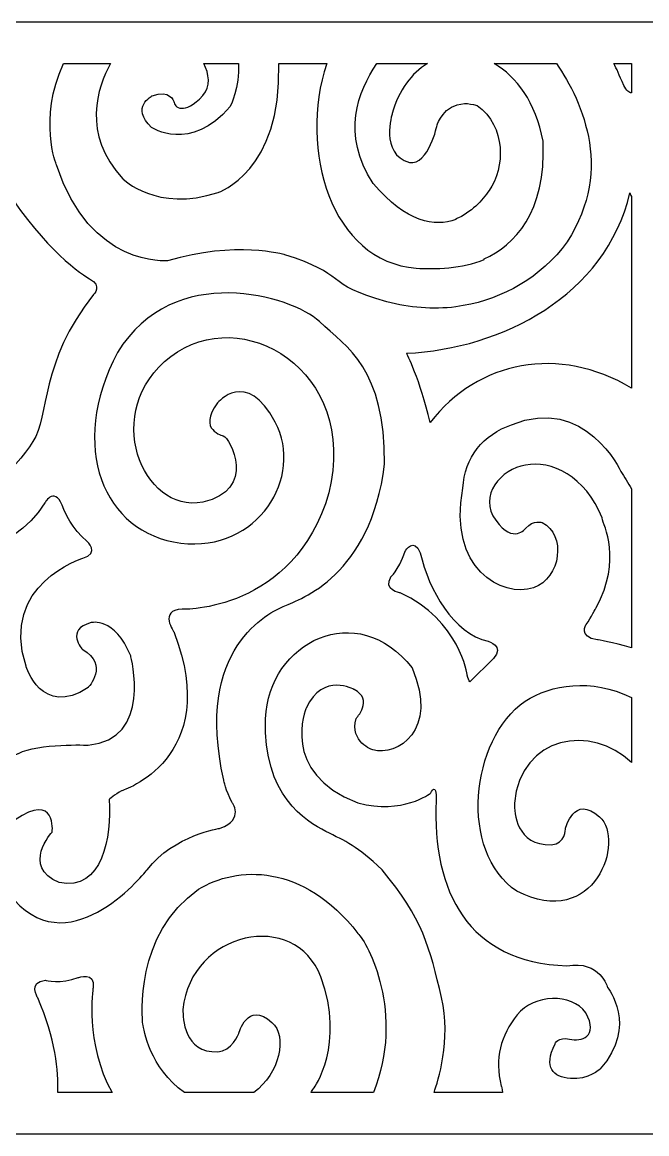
# Model space of a CAD drawing. Header units: centimetres. Extents: x -27.5 to -6.6, y -9.5 to -4.5.
# Drawn here: x -16.399 to -13.6, y -9.5 to -4.522 of the extents above; entities that cross this region are included whole.
import ezdxf

# ---------------------------------------------------------------- set-up
doc = ezdxf.new("R2010")
doc.units = ezdxf.units.CM
doc.header["$MEASUREMENT"] = 0
doc.layers.add('layer 1', color=7, linetype='Continuous')

msp = doc.modelspace()

# ---------------------------------------------------------------- linework, layer by layer
at = {"layer": 'layer 1', "color": 250}
for points, knots in [([(-27.5, -4.52225), (-27.5, -4.52225), (-20.5229, -4.52225), (-20.5229, -4.52225), (-20.5229, -4.52225), (-20.5229, -4.52225), (-13.5458, -4.52225), (-13.5458, -4.52225), (-13.5458, -4.52225), (-13.5458, -4.52225), (-13.5458, -4.52225), (-13.5458, -4.52225), (-13.5458, -4.52225), (-13.5458, -4.52225), (-6.5687, -4.52225), (-6.5687, -4.52225), (-6.5687, -4.52225), (-6.5687, -4.52225), (-6.5687, -9.5), (-6.5687, -9.5), (-6.5687, -9.5), (-6.5687, -9.5), (-13.5458, -9.5), (-13.5458, -9.5), (-13.5458, -9.5), (-13.5458, -9.5), (-13.5458, -9.5), (-13.5458, -9.5), (-13.5458, -9.5), (-13.5458, -9.5), (-20.5229, -9.5), (-20.5229, -9.5), (-20.5229, -9.5), (-20.5229, -9.5), (-27.5, -9.5), (-27.5, -9.5), (-27.5, -9.5), (-27.5, -9.5), (-27.5, -4.52225), (-27.5, -4.52225)], [0, 0, 0, 0, 0.0909091, 0.0909091, 0.0909091, 0.0909091, 0.1818182, 0.1818182, 0.1818182, 0.1818182, 0.2727273, 0.2727273, 0.2727273, 0.2727273, 0.3636364, 0.3636364, 0.3636364, 0.3636364, 0.4545455, 0.4545455, 0.4545455, 0.4545455, 0.5454545, 0.5454545, 0.5454545, 0.5454545, 0.6363636, 0.6363636, 0.6363636, 0.6363636, 0.7272727, 0.7272727, 0.7272727, 0.7272727, 0.8181818, 0.8181818, 0.8181818, 0.8181818, 1, 1, 1, 1]), ([(-16.21427, -4.70776), (-16.3283, -4.95972), (-16.2455, -5.16086), (-16.2455, -5.16086), (-16.2455, -5.16086), (-16.09474, -5.62289), (-15.74768, -5.59043), (-15.74768, -5.59043), (-15.74768, -5.59043), (-15.44379, -5.49984), (-15.22236, -5.56325), (-15.22236, -5.56325), (-15.22236, -5.56325), (-14.94204, -5.64932), (-15.0504, -5.69688), (-14.76537, -5.77388), (-14.76537, -5.77388), (-14.66304, -5.80153), (-14.55799, -5.80931), (-14.45609, -5.79693), (-14.45609, -5.79693), (-14.45609, -5.79693), (-14.45609, -5.7964), (-14.45609, -5.7964), (-14.45609, -5.7964), (-14.27608, -5.7733), (-14.10625, -5.68717), (-13.97914, -5.5362), (-13.97914, -5.5362), (-13.73748, -5.20406), (-13.88775, -4.87844), (-14.00484, -4.70776), (-14.00484, -4.70776), (-14.00484, -4.70776), (-14.28418, -4.70776), (-14.28418, -4.70776), (-14.28418, -4.70776), (-14.18369, -4.76497), (-14.09809, -4.88056), (-14.06473, -5.0553), (-14.06473, -5.0553), (-14.05087, -5.37699), (-14.19299, -5.51988), (-14.32907, -5.58233), (-14.32907, -5.58233), (-14.32907, -5.58233), (-14.32907, -5.58458), (-14.32907, -5.58458), (-14.32907, -5.58458), (-14.4233, -5.62647), (-14.55415, -5.62924), (-14.63325, -5.62342), (-14.63325, -5.62342), (-15.01436, -5.59537), (-15.16263, -5.09073), (-15.03443, -4.70776), (-15.03443, -4.70776), (-15.03443, -4.70776), (-15.24943, -4.70776), (-15.24943, -4.70776), (-15.24943, -4.70776), (-15.23341, -5.19082), (-15.52153, -5.28467), (-15.52153, -5.28467), (-15.52153, -5.28467), (-15.79714, -5.37527), (-15.94791, -5.22352), (-15.94791, -5.22352), (-15.94791, -5.22352), (-16.13444, -5.02156), (-16.06084, -4.81156), (-16.00332, -4.70776), (-16.00332, -4.70776), (-16.00332, -4.70776), (-16.21427, -4.70776), (-16.21427, -4.70776)], [0, 0, 0, 0, 0.05, 0.05, 0.05, 0.05, 0.1, 0.1, 0.1, 0.1, 0.15, 0.15, 0.15, 0.15, 0.2, 0.2, 0.2, 0.2, 0.25, 0.25, 0.25, 0.25, 0.3, 0.3, 0.3, 0.3, 0.35, 0.35, 0.35, 0.35, 0.4, 0.4, 0.4, 0.4, 0.45, 0.45, 0.45, 0.45, 0.5, 0.5, 0.5, 0.5, 0.55, 0.55, 0.55, 0.55, 0.6, 0.6, 0.6, 0.6, 0.65, 0.65, 0.65, 0.65, 0.7, 0.7, 0.7, 0.7, 0.75, 0.75, 0.75, 0.75, 0.8, 0.8, 0.8, 0.8, 0.85, 0.85, 0.85, 0.85, 0.9, 0.9, 0.9, 0.9, 1, 1, 1, 1]), ([(-15.58447, -4.70776), (-15.56283, -4.7535), (-15.55129, -4.80915), (-15.58985, -4.85093), (-15.58985, -4.85093), (-15.67273, -4.94074), (-15.71838, -4.90386), (-15.71931, -4.87653), (-15.71931, -4.87653), (-15.71931, -4.87653), (-15.73716, -4.82103), (-15.81664, -4.8519), (-15.81664, -4.8519), (-15.81664, -4.8519), (-15.9154, -4.90222), (-15.81908, -4.99411), (-15.81908, -4.99411), (-15.81908, -4.99411), (-15.64631, -5.10896), (-15.46672, -4.89944), (-15.46672, -4.89944), (-15.46672, -4.89944), (-15.42459, -4.81314), (-15.42996, -4.70776), (-15.42996, -4.70776), (-15.42996, -4.70776), (-15.58447, -4.70776), (-15.58447, -4.70776)], [0, 0, 0, 0, 0.125, 0.125, 0.125, 0.125, 0.25, 0.25, 0.25, 0.25, 0.375, 0.375, 0.375, 0.375, 0.5, 0.5, 0.5, 0.5, 0.625, 0.625, 0.625, 0.625, 0.75, 0.75, 0.75, 0.75, 1, 1, 1, 1]), ([(-14.81044, -4.70776), (-14.89346, -4.83146), (-14.97165, -5.02141), (-14.82661, -5.24391), (-14.82661, -5.24391), (-14.67567, -5.42114), (-14.54974, -5.44032), (-14.45609, -5.40514), (-14.45609, -5.40514), (-14.45609, -5.40514), (-14.45609, -5.40324), (-14.45609, -5.40324), (-14.45609, -5.40324), (-14.38726, -5.37554), (-14.33642, -5.31878), (-14.30658, -5.27574), (-14.30658, -5.27574), (-14.23591, -5.17383), (-14.22884, -4.98811), (-14.36076, -4.89525), (-14.36076, -4.89525), (-14.38162, -4.889), (-14.4003, -4.88638), (-14.41698, -4.88647), (-14.41698, -4.88647), (-14.511, -4.89026), (-14.53922, -4.98118), (-14.53922, -4.98118), (-14.53922, -4.98118), (-14.53922, -4.98118), (-14.57691, -5.16237), (-14.66407, -5.15105), (-14.66407, -5.15105), (-14.79834, -5.11028), (-14.74102, -4.93136), (-14.74102, -4.93136), (-14.74102, -4.93136), (-14.711, -4.82494), (-14.65331, -4.75031), (-14.58346, -4.70776), (-14.58346, -4.70776), (-14.58346, -4.70776), (-14.81044, -4.70776), (-14.81044, -4.70776)], [0, 0, 0, 0, 0.0833333, 0.0833333, 0.0833333, 0.0833333, 0.1666667, 0.1666667, 0.1666667, 0.1666667, 0.25, 0.25, 0.25, 0.25, 0.3333333, 0.3333333, 0.3333333, 0.3333333, 0.4166667, 0.4166667, 0.4166667, 0.4166667, 0.5, 0.5, 0.5, 0.5, 0.5833333, 0.5833333, 0.5833333, 0.5833333, 0.6666667, 0.6666667, 0.6666667, 0.6666667, 0.75, 0.75, 0.75, 0.75, 0.8333333, 0.8333333, 0.8333333, 0.8333333, 1, 1, 1, 1]), ([(-13.74795, -4.70776), (-13.73463, -4.73126), (-13.72449, -4.75534), (-13.7038, -4.80547), (-13.7038, -4.80547), (-13.68955, -4.82887), (-13.67861, -4.83795), (-13.66947, -4.83824), (-13.66947, -4.83824), (-13.66947, -4.83824), (-13.66947, -4.70776), (-13.66947, -4.70776), (-13.66947, -4.70776), (-13.66947, -4.70776), (-13.74795, -4.70776), (-13.74795, -4.70776)], [0, 0, 0, 0, 0.2, 0.2, 0.2, 0.2, 0.4, 0.4, 0.4, 0.4, 0.6, 0.6, 0.6, 0.6, 1, 1, 1, 1]), ([(-13.38524, -4.70776), (-13.67398, -5.45586), (-13.00453, -5.62712), (-13.00453, -5.62712), (-13.00453, -5.62712), (-12.43917, -5.68601), (-12.23187, -5.93967), (-12.23187, -5.93967), (-12.23187, -5.93967), (-12.1989, -5.8989), (-12.07169, -5.82643), (-12.07169, -5.82643), (-12.07169, -5.82643), (-11.96333, -5.79925), (-12.07169, -5.70866), (-12.07169, -5.70866), (-12.07169, -5.70866), (-12.1989, -5.55918), (-12.09525, -5.30551), (-12.09525, -5.30551), (-12.09525, -5.30551), (-12.09054, -5.20133), (-12.21774, -5.26927), (-12.21774, -5.26927), (-12.21774, -5.26927), (-12.52326, -5.51732), (-12.81092, -5.60762), (-13.15058, -5.35081), (-13.15058, -5.35081), (-13.36543, -5.15966), (-13.30309, -4.87201), (-13.24136, -4.70776), (-13.24136, -4.70776), (-13.24136, -4.70776), (-13.38524, -4.70776), (-13.38524, -4.70776)], [0, 0, 0, 0, 0.1, 0.1, 0.1, 0.1, 0.2, 0.2, 0.2, 0.2, 0.3, 0.3, 0.3, 0.3, 0.4, 0.4, 0.4, 0.4, 0.5, 0.5, 0.5, 0.5, 0.6, 0.6, 0.6, 0.6, 0.7, 0.7, 0.7, 0.7, 0.8, 0.8, 0.8, 0.8, 1, 1, 1, 1]), ([(-16.07931, -5.74201), (-16.07931, -5.74201), (-16.03753, -5.70236), (-16.09721, -5.67064), (-16.09721, -5.67064), (-16.15689, -5.63891), (-16.32995, -5.50409), (-16.50302, -5.22124), (-16.50302, -5.22124), (-16.67608, -4.93839), (-17.04608, -5.12872), (-17.061, -5.30055), (-17.061, -5.30055), (-17.07592, -5.47237), (-17.03415, -5.54639), (-16.93866, -5.56754), (-16.93866, -5.56754), (-16.83423, -5.57283), (-16.79544, -5.45387), (-16.8581, -5.4195), (-16.8581, -5.4195), (-16.92076, -5.38514), (-16.9506, -5.27675), (-16.81633, -5.23182), (-16.81633, -5.23182), (-16.68205, -5.18688), (-16.5985, -5.36399), (-16.58955, -5.4803), (-16.58955, -5.4803), (-16.5806, -5.59662), (-16.62536, -5.66006), (-16.6731, -5.71029), (-16.6731, -5.71029), (-16.72084, -5.76051), (-16.69399, -5.78695), (-16.64625, -5.81338), (-16.64625, -5.81338), (-16.5985, -5.83982), (-16.34786, -6.03279), (-16.51495, -6.37645), (-16.51495, -6.37645), (-16.691, -6.59586), (-16.92374, -6.50069), (-16.94762, -6.38966), (-16.94762, -6.38966), (-16.97149, -6.27864), (-16.91479, -6.21916), (-16.82379, -6.24163), (-16.82379, -6.24163), (-16.73278, -6.2641), (-16.66862, -6.16761), (-16.74173, -6.04865), (-16.74173, -6.04865), (-16.85213, -5.93102), (-17.0625, -6.009), (-17.09532, -6.16761), (-17.09532, -6.16761), (-17.12814, -6.32622), (-17.12665, -6.5496), (-16.87451, -6.65798), (-16.87451, -6.65798), (-16.61342, -6.732), (-16.42544, -6.51787), (-16.35084, -6.40024), (-16.35084, -6.40024), (-16.27624, -6.2826), (-16.321, -6.04733), (-16.07931, -5.74201)], [0, 0, 0, 0, 0.0555556, 0.0555556, 0.0555556, 0.0555556, 0.1111111, 0.1111111, 0.1111111, 0.1111111, 0.1666667, 0.1666667, 0.1666667, 0.1666667, 0.2222222, 0.2222222, 0.2222222, 0.2222222, 0.2777778, 0.2777778, 0.2777778, 0.2777778, 0.3333333, 0.3333333, 0.3333333, 0.3333333, 0.3888889, 0.3888889, 0.3888889, 0.3888889, 0.4444444, 0.4444444, 0.4444444, 0.4444444, 0.5, 0.5, 0.5, 0.5, 0.5555556, 0.5555556, 0.5555556, 0.5555556, 0.6111111, 0.6111111, 0.6111111, 0.6111111, 0.6666667, 0.6666667, 0.6666667, 0.6666667, 0.7222222, 0.7222222, 0.7222222, 0.7222222, 0.7777778, 0.7777778, 0.7777778, 0.7777778, 0.8333333, 0.8333333, 0.8333333, 0.8333333, 0.8888889, 0.8888889, 0.8888889, 0.8888889, 1, 1, 1, 1]), ([(-13.66947, -6.16059), (-13.66947, -6.16059), (-13.66947, -5.30276), (-13.66947, -5.30276), (-13.66947, -5.30276), (-13.67155, -5.29748), (-13.67358, -5.29217), (-13.67552, -5.28684), (-13.67552, -5.28684), (-13.78638, -5.74851), (-14.24987, -5.98413), (-14.67643, -6.00482), (-14.67643, -6.00482), (-14.67643, -6.00482), (-14.61539, -6.12218), (-14.57099, -6.3142), (-14.57099, -6.3142), (-14.35548, -6.03773), (-13.99373, -5.96704), (-13.66947, -6.16059)], [0, 0, 0, 0, 0.1666667, 0.1666667, 0.1666667, 0.1666667, 0.3333333, 0.3333333, 0.3333333, 0.3333333, 0.5, 0.5, 0.5, 0.5, 0.6666667, 0.6666667, 0.6666667, 0.6666667, 1, 1, 1, 1]), ([(-16.43396, -8.45367), (-16.43396, -8.45367), (-16.56902, -8.2453), (-16.43081, -8.09431), (-16.43081, -8.09431), (-16.2455, -7.96748), (-16.26435, -8.14867), (-16.26435, -8.14867), (-16.26435, -8.14867), (-16.26435, -8.14867), (-16.40569, -8.30268), (-16.23294, -8.37515), (-16.23294, -8.37515), (-16.03821, -8.41441), (-15.99737, -8.16981), (-16.00994, -8.00372), (-16.00994, -8.00372), (-16.00994, -8.00372), (-15.98481, -7.97956), (-15.9534, -7.96446), (-15.9534, -7.96446), (-15.9534, -7.96446), (-15.50112, -7.82253), (-15.71784, -7.2548), (-15.71784, -7.2548), (-15.71784, -7.2548), (-15.79008, -7.15364), (-15.68172, -7.15137), (-15.68172, -7.15137), (-15.68172, -7.15137), (-15.18232, -7.16496), (-15.02449, -6.63045), (-15.02449, -6.63045), (-14.89022, -6.07783), (-15.41788, -5.7766), (-15.73354, -6.01894), (-15.73354, -6.01894), (-16.0492, -6.26128), (-15.86075, -6.72558), (-15.58985, -6.67122), (-15.58985, -6.67122), (-15.34486, -6.61913), (-15.46735, -6.38132), (-15.49798, -6.37453), (-15.49798, -6.37453), (-15.49798, -6.37453), (-15.61576, -6.34961), (-15.52389, -6.22731), (-15.52389, -6.22731), (-15.52389, -6.22731), (-15.39433, -6.06877), (-15.26477, -6.31337), (-15.26477, -6.31337), (-15.1352, -6.55798), (-15.3425, -6.89771), (-15.68878, -6.85468), (-15.68878, -6.85468), (-16.03506, -6.81164), (-16.19525, -6.42209), (-15.97146, -6.00082), (-15.97146, -6.00082), (-15.72176, -5.59088), (-15.19174, -5.74716), (-15.06689, -5.86267), (-15.06689, -5.86267), (-14.94204, -5.97817), (-14.77243, -6.07556), (-14.77479, -6.50136), (-14.77479, -6.50136), (-14.83839, -7.00416), (-15.15405, -7.10608), (-15.22236, -7.13552), (-15.22236, -7.13552), (-15.29068, -7.16496), (-15.62989, -7.3235), (-15.49562, -7.9169), (-15.49562, -7.9169), (-15.49562, -7.9169), (-15.4862, -7.96219), (-15.46028, -8.01428), (-15.46028, -8.01428), (-15.46028, -8.01428), (-15.39904, -8.09129), (-15.51211, -8.13206), (-15.51211, -8.13206), (-15.51211, -8.13206), (-15.71705, -8.1615), (-15.83954, -8.31778), (-15.83954, -8.31778), (-15.83954, -8.31778), (-16.17248, -8.74357), (-16.43396, -8.45367)], [0, 0, 0, 0, 0.0416667, 0.0416667, 0.0416667, 0.0416667, 0.0833333, 0.0833333, 0.0833333, 0.0833333, 0.125, 0.125, 0.125, 0.125, 0.1666667, 0.1666667, 0.1666667, 0.1666667, 0.2083333, 0.2083333, 0.2083333, 0.2083333, 0.25, 0.25, 0.25, 0.25, 0.2916667, 0.2916667, 0.2916667, 0.2916667, 0.3333333, 0.3333333, 0.3333333, 0.3333333, 0.375, 0.375, 0.375, 0.375, 0.4166667, 0.4166667, 0.4166667, 0.4166667, 0.4583333, 0.4583333, 0.4583333, 0.4583333, 0.5, 0.5, 0.5, 0.5, 0.5416667, 0.5416667, 0.5416667, 0.5416667, 0.5833333, 0.5833333, 0.5833333, 0.5833333, 0.625, 0.625, 0.625, 0.625, 0.6666667, 0.6666667, 0.6666667, 0.6666667, 0.7083333, 0.7083333, 0.7083333, 0.7083333, 0.75, 0.75, 0.75, 0.75, 0.7916667, 0.7916667, 0.7916667, 0.7916667, 0.8333333, 0.8333333, 0.8333333, 0.8333333, 0.875, 0.875, 0.875, 0.875, 0.9166667, 0.9166667, 0.9166667, 0.9166667, 1, 1, 1, 1]), ([(-13.66947, -7.32455), (-13.66947, -7.32455), (-13.66947, -6.61216), (-13.66947, -6.61216), (-13.66947, -6.61216), (-13.68419, -6.58485), (-13.70013, -6.55771), (-13.71628, -6.5344), (-13.71628, -6.5344), (-13.71628, -6.5344), (-13.87625, -6.18975), (-14.20636, -6.32467), (-14.20636, -6.32467), (-14.33138, -6.36853), (-14.41751, -6.47053), (-14.42444, -6.60904), (-14.42444, -6.60904), (-14.49318, -6.96965), (-14.24749, -7.10178), (-14.10765, -7.05478), (-14.10765, -7.05478), (-13.98426, -7.01332), (-13.95997, -6.81464), (-14.06917, -6.76317), (-14.06917, -6.76317), (-14.06917, -6.76317), (-14.10695, -6.74842), (-14.14284, -6.78833), (-14.14284, -6.78833), (-14.14284, -6.78833), (-14.19762, -6.86295), (-14.27696, -6.75276), (-14.27696, -6.75276), (-14.3563, -6.64257), (-14.25335, -6.52197), (-14.14378, -6.50549), (-14.14378, -6.50549), (-14.0295, -6.48206), (-13.8746, -6.55408), (-13.80093, -6.74235), (-13.80093, -6.74235), (-13.79526, -6.77619), (-13.70836, -6.92542), (-13.82737, -7.14406), (-13.82737, -7.14406), (-13.82737, -7.14406), (-13.85004, -7.18917), (-13.87176, -7.21867), (-13.87176, -7.21867), (-13.87176, -7.21867), (-13.90955, -7.27507), (-13.8217, -7.28808), (-13.8217, -7.28808), (-13.8217, -7.28808), (-13.75141, -7.29779), (-13.66947, -7.32455)], [0, 0, 0, 0, 0.0666667, 0.0666667, 0.0666667, 0.0666667, 0.1333333, 0.1333333, 0.1333333, 0.1333333, 0.2, 0.2, 0.2, 0.2, 0.2666667, 0.2666667, 0.2666667, 0.2666667, 0.3333333, 0.3333333, 0.3333333, 0.3333333, 0.4, 0.4, 0.4, 0.4, 0.4666667, 0.4666667, 0.4666667, 0.4666667, 0.5333333, 0.5333333, 0.5333333, 0.5333333, 0.6, 0.6, 0.6, 0.6, 0.6666667, 0.6666667, 0.6666667, 0.6666667, 0.7333333, 0.7333333, 0.7333333, 0.7333333, 0.8, 0.8, 0.8, 0.8, 0.8666667, 0.8666667, 0.8666667, 0.8666667, 1, 1, 1, 1]), ([(-16.41571, -7.79686), (-16.41571, -7.79686), (-16.57046, -7.87357), (-16.59706, -7.70854), (-16.59706, -7.70854), (-16.59706, -7.70854), (-16.60432, -7.26227), (-16.77358, -7.04146), (-16.77358, -7.04146), (-16.77358, -7.04146), (-16.88723, -6.95082), (-16.75907, -6.91828), (-16.75907, -6.91828), (-16.75907, -6.91828), (-16.44957, -6.9206), (-16.29723, -6.67423), (-16.29723, -6.67423), (-16.29723, -6.67423), (-16.24887, -6.59055), (-16.2126, -6.70444), (-16.2126, -6.70444), (-16.2126, -6.70444), (-16.17391, -6.79509), (-16.10862, -6.84622), (-16.10862, -6.84622), (-16.10862, -6.84622), (-16.04817, -6.89968), (-16.12797, -6.92293), (-16.12797, -6.92293), (-16.12797, -6.92293), (-16.50034, -7.03682), (-16.38186, -7.40638), (-16.38186, -7.40638), (-16.38186, -7.40638), (-16.31174, -7.63881), (-16.10379, -7.50168), (-16.10379, -7.50168), (-16.10379, -7.50168), (-16.00707, -7.39941), (-16.12797, -7.332), (-16.12797, -7.332), (-16.12797, -7.332), (-16.21018, -7.24135), (-16.08928, -7.21114), (-16.08928, -7.21114), (-16.08928, -7.21114), (-15.9853, -7.18325), (-15.91276, -7.35989), (-15.91276, -7.35989), (-15.91276, -7.35989), (-15.81121, -7.73643), (-16.10379, -7.75967), (-16.10379, -7.75967), (-16.10379, -7.75967), (-16.32625, -7.75038), (-16.41571, -7.79686)], [0, 0, 0, 0, 0.0666667, 0.0666667, 0.0666667, 0.0666667, 0.1333333, 0.1333333, 0.1333333, 0.1333333, 0.2, 0.2, 0.2, 0.2, 0.2666667, 0.2666667, 0.2666667, 0.2666667, 0.3333333, 0.3333333, 0.3333333, 0.3333333, 0.4, 0.4, 0.4, 0.4, 0.4666667, 0.4666667, 0.4666667, 0.4666667, 0.5333333, 0.5333333, 0.5333333, 0.5333333, 0.6, 0.6, 0.6, 0.6, 0.6666667, 0.6666667, 0.6666667, 0.6666667, 0.7333333, 0.7333333, 0.7333333, 0.7333333, 0.8, 0.8, 0.8, 0.8, 0.8666667, 0.8666667, 0.8666667, 0.8666667, 1, 1, 1, 1]), ([(-14.39264, -7.47678), (-14.39264, -7.47678), (-14.28745, -7.37212), (-14.28745, -7.37212), (-14.28745, -7.37212), (-14.23677, -7.31549), (-14.311, -7.29441), (-14.311, -7.29441), (-14.311, -7.29441), (-14.46696, -7.2591), (-14.57633, -7.06702), (-14.61505, -6.89856), (-14.61505, -6.89856), (-14.64495, -6.82622), (-14.68102, -6.88865), (-14.68102, -6.88865), (-14.68102, -6.88865), (-14.7202, -6.98873), (-14.74493, -7.00359), (-14.74493, -7.00359), (-14.74493, -7.00359), (-14.78514, -7.06701), (-14.70473, -7.07791), (-14.70473, -7.07791), (-14.70473, -7.07791), (-14.43776, -7.19978), (-14.40477, -7.44651), (-14.40477, -7.44651), (-14.40477, -7.44651), (-14.40148, -7.46065), (-14.39729, -7.47035), (-14.39264, -7.47678)], [0, 0, 0, 0, 0.1111111, 0.1111111, 0.1111111, 0.1111111, 0.2222222, 0.2222222, 0.2222222, 0.2222222, 0.3333333, 0.3333333, 0.3333333, 0.3333333, 0.4444444, 0.4444444, 0.4444444, 0.4444444, 0.5555556, 0.5555556, 0.5555556, 0.5555556, 0.6666667, 0.6666667, 0.6666667, 0.6666667, 0.7777778, 0.7777778, 0.7777778, 0.7777778, 1, 1, 1, 1]), ([(-14.24605, -9.3145), (-14.24772, -9.29922), (-14.25282, -9.28628), (-14.25282, -9.28628), (-14.25282, -9.28628), (-14.28226, -9.16117), (-14.25577, -9.06109), (-14.18072, -8.96759), (-14.18072, -8.96759), (-14.10567, -8.87409), (-13.93792, -8.86882), (-13.87317, -8.95837), (-13.87317, -8.95837), (-13.81431, -9.06504), (-13.89525, -9.08964), (-13.94675, -9.07647), (-13.94675, -9.07647), (-13.99825, -9.0633), (-14.01149, -9.09754), (-14.01149, -9.09754), (-14.01149, -9.09754), (-14.063, -9.20421), (-14.02179, -9.24635), (-13.94233, -9.25293), (-13.94233, -9.25293), (-13.86287, -9.25952), (-13.80842, -9.20948), (-13.80842, -9.20948), (-13.80842, -9.20948), (-13.63773, -9.01458), (-13.77605, -8.84512), (-13.77605, -8.84512), (-13.77605, -8.84512), (-13.77605, -8.84512), (-13.80842, -8.72133), (-13.95852, -8.74767), (-13.95852, -8.74767), (-14.40189, -8.7333), (-14.56194, -8.41364), (-14.54434, -8.00789), (-14.54434, -8.00789), (-14.54042, -7.91746), (-14.56952, -7.97496), (-14.56952, -7.97496), (-14.56952, -7.97496), (-14.56952, -7.97496), (-14.69492, -8.0721), (-14.89504, -8.01811), (-14.89504, -8.01811), (-15.24968, -7.88115), (-15.12607, -7.59406), (-15.12607, -7.59406), (-15.12607, -7.59406), (-15.05103, -7.43077), (-14.91123, -7.5111), (-14.91123, -7.5111), (-14.91123, -7.5111), (-14.82294, -7.55456), (-14.9024, -7.64015), (-14.9024, -7.64015), (-14.9024, -7.64015), (-14.9333, -7.74682), (-14.82735, -7.78106), (-14.82735, -7.78106), (-14.82735, -7.78106), (-14.71993, -7.81135), (-14.5301, -7.69415), (-14.65224, -7.41365), (-14.65224, -7.41365), (-14.89504, -7.09891), (-15.29677, -7.29776), (-15.30854, -7.64147), (-15.30854, -7.64147), (-15.32031, -7.98518), (-15.12814, -8.09975), (-15.03838, -8.14584), (-15.03838, -8.14584), (-14.94861, -8.19193), (-14.89828, -8.20905), (-14.78645, -8.31836), (-14.78645, -8.31836), (-14.60485, -8.53295), (-14.57162, -8.66865), (-14.52012, -8.88989), (-14.52012, -8.88989), (-14.47595, -9.0796), (-14.53566, -9.26538), (-14.55358, -9.3145), (-14.55358, -9.3145), (-14.55358, -9.3145), (-14.24605, -9.3145), (-14.24605, -9.3145)], [0, 0, 0, 0, 0.0416667, 0.0416667, 0.0416667, 0.0416667, 0.0833333, 0.0833333, 0.0833333, 0.0833333, 0.125, 0.125, 0.125, 0.125, 0.1666667, 0.1666667, 0.1666667, 0.1666667, 0.2083333, 0.2083333, 0.2083333, 0.2083333, 0.25, 0.25, 0.25, 0.25, 0.2916667, 0.2916667, 0.2916667, 0.2916667, 0.3333333, 0.3333333, 0.3333333, 0.3333333, 0.375, 0.375, 0.375, 0.375, 0.4166667, 0.4166667, 0.4166667, 0.4166667, 0.4583333, 0.4583333, 0.4583333, 0.4583333, 0.5, 0.5, 0.5, 0.5, 0.5416667, 0.5416667, 0.5416667, 0.5416667, 0.5833333, 0.5833333, 0.5833333, 0.5833333, 0.625, 0.625, 0.625, 0.625, 0.6666667, 0.6666667, 0.6666667, 0.6666667, 0.7083333, 0.7083333, 0.7083333, 0.7083333, 0.75, 0.75, 0.75, 0.75, 0.7916667, 0.7916667, 0.7916667, 0.7916667, 0.8333333, 0.8333333, 0.8333333, 0.8333333, 0.875, 0.875, 0.875, 0.875, 0.9166667, 0.9166667, 0.9166667, 0.9166667, 1, 1, 1, 1]), ([(-13.66947, -7.83767), (-13.66947, -7.83767), (-13.66947, -7.54603), (-13.66947, -7.54603), (-13.66947, -7.54603), (-13.85017, -7.45729), (-14.02876, -7.48866), (-14.14559, -7.5626), (-14.14559, -7.5626), (-14.39115, -7.73542), (-14.44387, -8.23513), (-14.18264, -8.4142), (-14.18264, -8.4142), (-13.83205, -8.59238), (-13.69571, -8.18492), (-13.81163, -8.08098), (-13.81163, -8.08098), (-13.92754, -7.97705), (-13.96459, -8.13339), (-13.96459, -8.13339), (-13.96459, -8.13339), (-13.96459, -8.13339), (-13.96364, -8.20239), (-14.02825, -8.20588), (-14.02825, -8.20588), (-14.18502, -8.21025), (-14.19452, -8.06089), (-14.19357, -8.01984), (-14.19357, -8.01984), (-14.16451, -7.71446), (-13.84532, -7.6651), (-13.66947, -7.83767)], [0, 0, 0, 0, 0.1111111, 0.1111111, 0.1111111, 0.1111111, 0.2222222, 0.2222222, 0.2222222, 0.2222222, 0.3333333, 0.3333333, 0.3333333, 0.3333333, 0.4444444, 0.4444444, 0.4444444, 0.4444444, 0.5555556, 0.5555556, 0.5555556, 0.5555556, 0.6666667, 0.6666667, 0.6666667, 0.6666667, 0.7777778, 0.7777778, 0.7777778, 0.7777778, 1, 1, 1, 1]), ([(-14.82482, -9.3145), (-14.6829, -8.9643), (-14.851, -8.64114), (-14.8949, -8.60273), (-14.8949, -8.60273), (-15.13825, -8.28568), (-15.43967, -8.3006), (-15.60836, -8.40504), (-15.60836, -8.40504), (-15.89733, -8.60397), (-15.8619, -8.98625), (-15.85821, -9.00863), (-15.85821, -9.00863), (-15.85456, -9.03081), (-15.82778, -9.20726), (-15.67206, -9.3145), (-15.67206, -9.3145), (-15.67206, -9.3145), (-15.36144, -9.3145), (-15.36144, -9.3145), (-15.36144, -9.3145), (-15.24486, -9.23254), (-15.21024, -9.06204), (-15.27964, -9.00117), (-15.27964, -9.00117), (-15.3921, -8.90253), (-15.42805, -9.0509), (-15.42805, -9.0509), (-15.42805, -9.0509), (-15.42805, -9.0509), (-15.4601, -9.12997), (-15.52278, -9.13329), (-15.52278, -9.13329), (-15.67488, -9.13743), (-15.67939, -8.9821), (-15.67847, -8.94314), (-15.67847, -8.94314), (-15.64436, -8.59253), (-15.17466, -8.49331), (-15.06128, -8.79669), (-15.06128, -8.79669), (-14.94791, -9.10006), (-15.09262, -9.29651), (-15.09262, -9.29651), (-15.09262, -9.29651), (-15.09753, -9.30287), (-15.10141, -9.30886), (-15.10446, -9.3145), (-15.10446, -9.3145), (-15.10446, -9.3145), (-14.82482, -9.3145), (-14.82482, -9.3145)], [0, 0, 0, 0, 0.0714286, 0.0714286, 0.0714286, 0.0714286, 0.1428571, 0.1428571, 0.1428571, 0.1428571, 0.2142857, 0.2142857, 0.2142857, 0.2142857, 0.2857143, 0.2857143, 0.2857143, 0.2857143, 0.3571429, 0.3571429, 0.3571429, 0.3571429, 0.4285714, 0.4285714, 0.4285714, 0.4285714, 0.5, 0.5, 0.5, 0.5, 0.5714286, 0.5714286, 0.5714286, 0.5714286, 0.6428571, 0.6428571, 0.6428571, 0.6428571, 0.7142857, 0.7142857, 0.7142857, 0.7142857, 0.7857143, 0.7857143, 0.7857143, 0.7857143, 0.8571429, 0.8571429, 0.8571429, 0.8571429, 1, 1, 1, 1]), ([(-15.99648, -9.3145), (-16.11976, -9.09652), (-16.08133, -8.84723), (-16.08133, -8.84723), (-16.08133, -8.84723), (-16.0703, -8.77038), (-16.14887, -8.80085), (-16.14887, -8.80085), (-16.14887, -8.80085), (-16.22468, -8.83), (-16.29498, -8.81278), (-16.29498, -8.81278), (-16.29498, -8.81278), (-16.37355, -8.81808), (-16.32944, -8.89095), (-16.32944, -8.89095), (-16.32944, -8.89095), (-16.25002, -9.0749), (-16.23578, -9.22051), (-16.23909, -9.3145), (-16.23909, -9.3145), (-16.23909, -9.3145), (-15.99648, -9.3145), (-15.99648, -9.3145)], [0, 0, 0, 0, 0.1428571, 0.1428571, 0.1428571, 0.1428571, 0.2857143, 0.2857143, 0.2857143, 0.2857143, 0.4285714, 0.4285714, 0.4285714, 0.4285714, 0.5714286, 0.5714286, 0.5714286, 0.5714286, 0.7142857, 0.7142857, 0.7142857, 0.7142857, 1, 1, 1, 1])]:
    msp.add_open_spline(points, degree=3, knots=knots, dxfattribs=at)

doc.saveas('drawing.dxf')
